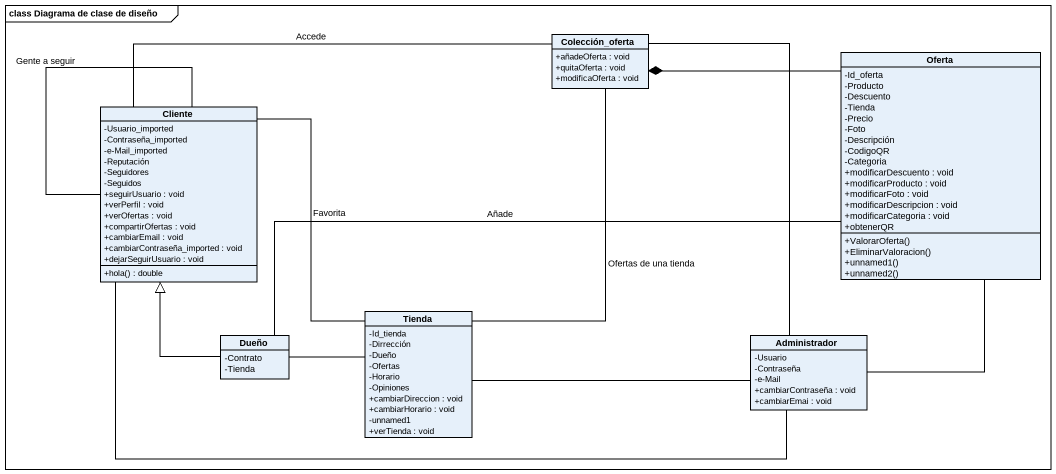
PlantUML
@startuml
mainframe class Diagrama de clase de diseño
hide circle
hide empty members
skinparam classAttributeIconSize 0
class Colección_oferta {
  +añadeOferta : void
  +quitaOferta : void
  +modificaOferta : void
}
class Oferta {
  -Id_oferta
  -Producto
  -Descuento
  -Tienda
  -Precio
  -Foto
  -Descripción
  -CodigoQR
  -Categoria
  +modificarDescuento : void
  +modificarProducto : void
  +modificarFoto : void
  +modificarDescripcion : void
  +modificarCategoria : void
  +obtenerQR
  +ValorarOferta()
  +EliminarValoracion()
  +unnamed1()
  +unnamed2()
}
class Cliente {
  -Usuario_imported
  -Contraseña_imported
  -e-Mail_imported
  -Reputación
  -Seguidores
  -Seguidos
  +seguirUsuario : void
  +verPerfil : void
  +verOfertas : void
  +compartirOfertas : void
  +cambiarEmail : void
  +cambiarContraseña_imported : void
  +dejarSeguirUsuario : void
  +hola() : double
}
class Dueño {
  -Contrato
  -Tienda
}
class Tienda {
  -Id_tienda
  -Dirrección
  -Dueño
  -Ofertas
  -Horario
  -Opiniones
  +cambiarDireccion : void
  +cambiarHorario : void
  -unnamed1
  +verTienda : void
}
class Administrador {
  -Usuario
  -Contraseña
  -e-Mail
  +cambiarContraseña : void
  +cambiarEmai : void
}
Colección_oferta *-right- Oferta
Cliente -right- Colección_oferta : Accede
Cliente -- Cliente : Gente a seguir
Cliente -- Tienda : Favorita
Dueño -right- Oferta : Añade
Dueño -up-|> Cliente
Dueño -right- Tienda
Tienda -up- Colección_oferta : Ofertas de una tienda
Administrador -up- Colección_oferta
Administrador -up- Oferta
Administrador -left- Cliente
Administrador -left- Tienda
@enduml
